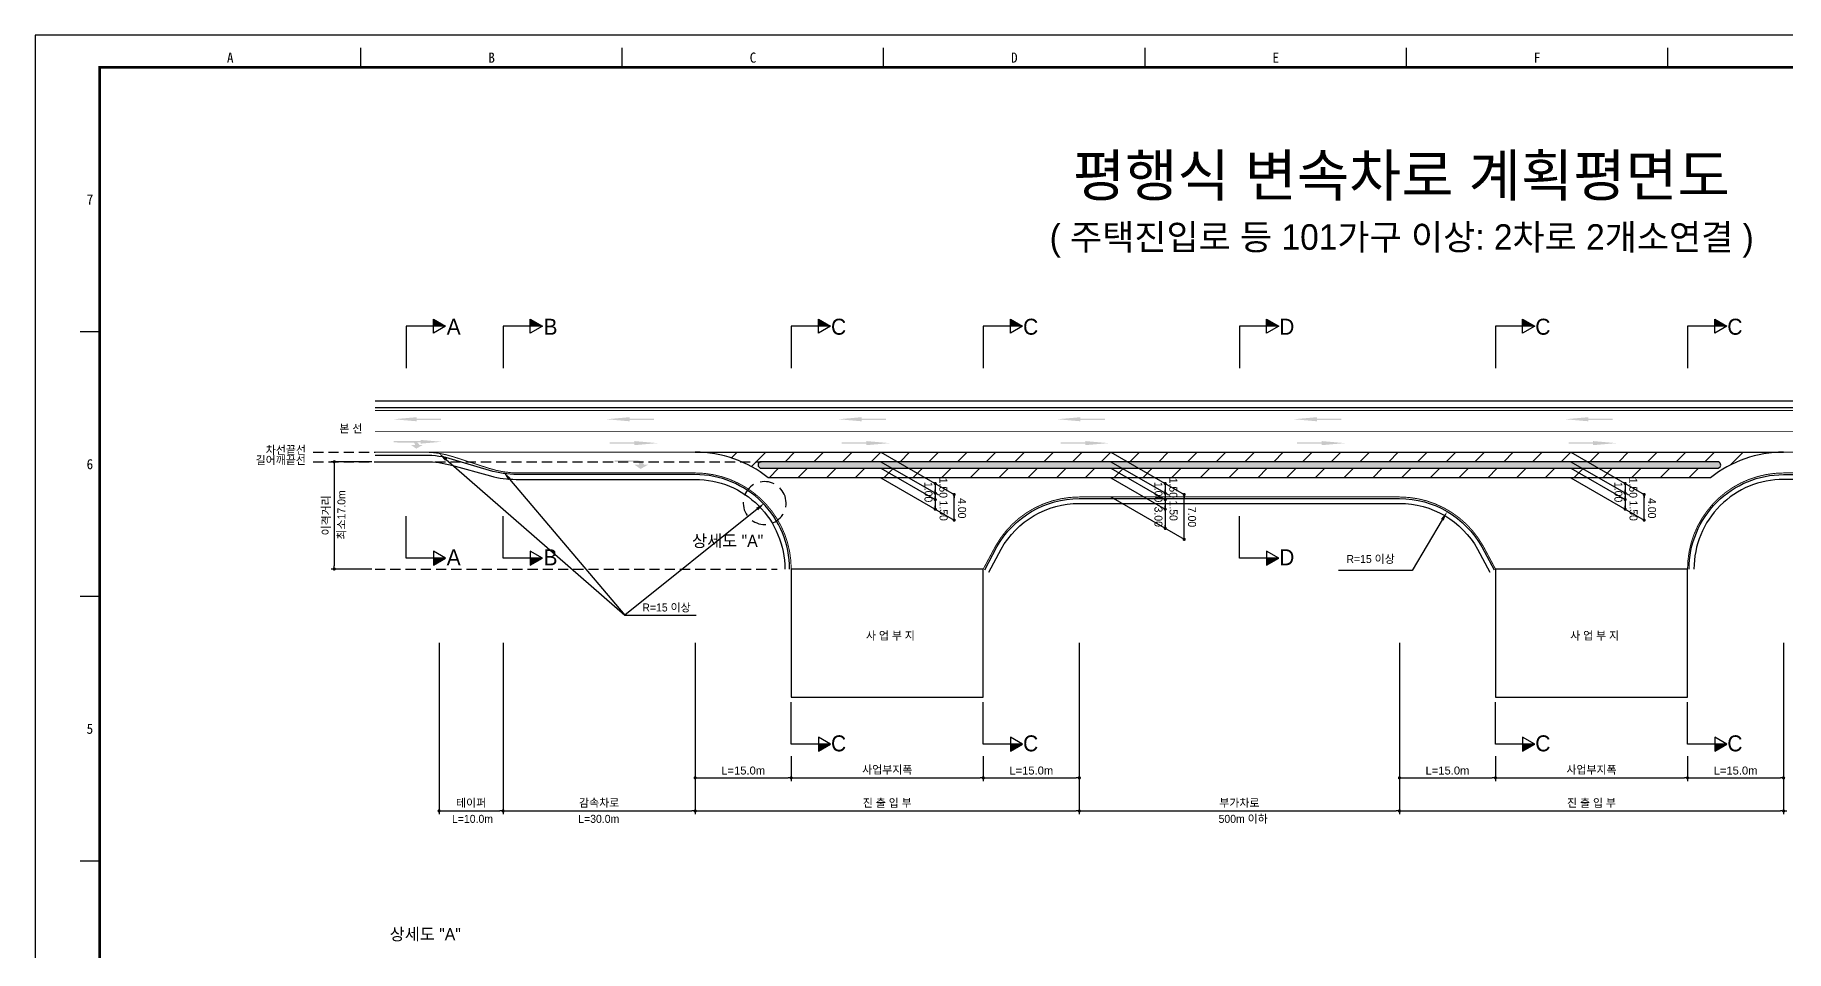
# Model space of a CAD drawing. Header units: millimetres. Extents: x 485 to 908, y 10 to 309.
# Drawn here: x 485.1 to 758.6, y 166.4 to 309.4 of the extents above; entities that cross this region are included whole.
import ezdxf
from ezdxf.enums import TextEntityAlignment as Align

# ---------------------------------------------------------------- set-up
doc = ezdxf.new("R2010")
doc.units = ezdxf.units.MM
doc.linetypes.add('HIDDEN', pattern=[9.525, 6.35, -3.175])
for name, color, linetype in [('CC-GSTR-0004', 4, 'Continuous'), ('CM-LANE-0030', 30, 'Continuous'), ('CZ-DIMT-0002', 7, 'Continuous'), ('CZ-LIN1-0007', 7, 'Continuous'), ('CZ-LIN2-0003', 3, 'Continuous'), ('CZ-LINE-0001', 7, 'Continuous'), ('CZ-TEXT-BOX0', 7, 'Continuous'), ('TITLE', 7, 'Continuous')]:
    doc.layers.add(name, color=color, linetype=linetype)
doc.styles.add('돋움', font='')
doc.styles.add('돋음체', font='')
doc.styles.get('돋움').set_extended_font_data('Dotum')
doc.styles.get('돋음체').set_extended_font_data('DotumChe')

# ---------------------------------------------------------------- blocks, each defined once
blk = doc.blocks.new('_Dot')
at = {"color": 0, "linetype": 'ByBlock', "lineweight": -2}
blk.add_line((-0.5, 0), (-1, 0), dxfattribs=at)
at = {"color": 0, "linetype": 'ByBlock', "const_width": 0.5}
blk.add_lwpolyline([(-0.25, 0, 1), (0.25, 0, 1)], format="xyb", close=True, dxfattribs=at)

msp = doc.modelspace()

# ---------------------------------------------------------------- hatches: boundary and pattern name
at = {"layer": 'CM-LANE-0030'}
h = msp.add_hatch(dxfattribs=at)
h.set_pattern_fill('ANSI31', color=256, style=0)
h.set_pattern_definition([(45, (-1975.427, 13.4492), (-2.245064, 2.245064), [])])
h.paths.add_polyline_path([(588.2, 244.27, -0.170323), (599.6, 240.27), (746.8, 240.27, -0.170323), (758.2, 244.27)])
h.paths.add_polyline_path([(747.88, 242.77, -0.750696), (748.15, 241.85, 0.001926), (748.03, 241.77), (598.37, 241.77, 0.001926), (598.25, 241.85, -0.750696), (598.52, 242.77)], flags=16)
at = {"layer": 'CZ-LIN1-0007'}
for points in [[(544.7, 249.73), (544.7, 249.52), (548.52, 249.52), (548.52, 249.3), (544.7, 249.3), (544.7, 249.09), (541.05, 249.41)], [(577.95, 249.73), (577.95, 249.52), (581.78, 249.52), (581.78, 249.3), (577.95, 249.3), (577.95, 249.09), (574.3, 249.41)], [(614.19, 249.73), (614.19, 249.52), (618.02, 249.52), (618.02, 249.3), (614.19, 249.3), (614.19, 249.09), (610.54, 249.41)], [(648.38, 249.73), (648.38, 249.52), (652.21, 249.52), (652.21, 249.3), (648.38, 249.3), (648.38, 249.09), (644.73, 249.41)], [(685.31, 249.73), (685.31, 249.52), (689.13, 249.52), (689.13, 249.3), (685.31, 249.3), (685.31, 249.09), (681.66, 249.41)], [(727.7, 249.73), (727.7, 249.52), (731.52, 249.52), (731.52, 249.3), (727.7, 249.3), (727.7, 249.09), (724.05, 249.41)], [(545.34, 246.18), (545.34, 245.99), (541.91, 245.99), (541.91, 245.79), (545.34, 245.79), (545.34, 245.6), (548.61, 245.89)], [(544.21, 246.01, -0.267976), (545.12, 245.4), (545.67, 245.4), (544.64, 244.82), (543.81, 245.39), (544.42, 245.4, 0.504994), (544.14, 245.77), (541.09, 245.78), (541.1, 246.02)], [(578.69, 246), (578.69, 245.79), (574.86, 245.79), (574.86, 245.57), (578.69, 245.57), (578.69, 245.36), (582.34, 245.68)], [(614.93, 246), (614.93, 245.79), (611.1, 245.79), (611.1, 245.57), (614.93, 245.57), (614.93, 245.36), (618.58, 245.68)], [(649.12, 246), (649.12, 245.79), (645.29, 245.79), (645.29, 245.57), (649.12, 245.57), (649.12, 245.36), (652.77, 245.68)], [(686.04, 246), (686.04, 245.79), (682.22, 245.79), (682.22, 245.57), (686.04, 245.57), (686.04, 245.36), (689.69, 245.68)], [(728.43, 246), (728.43, 245.79), (724.61, 245.79), (724.61, 245.57), (728.43, 245.57), (728.43, 245.36), (732.08, 245.68)], [(579.19, 242.99, -0.267976), (580.21, 242.3), (580.84, 242.3), (579.67, 241.65), (578.73, 242.3), (579.42, 242.3, 0.504994), (579.11, 242.72), (575.65, 242.74), (575.65, 243.01)]]:
    msp.add_hatch(color=256, dxfattribs=at).paths.add_polyline_path(points)
at = {"layer": 'CZ-LIN2-0003'}
h = msp.add_hatch(dxfattribs=at)
h.set_pattern_fill('CROSS', color=256, scale=0.075, style=0)
h.set_pattern_definition([(0, (-1975.42685, 13.4492), (0.47625, 0.47625), [0.238125, -0.714375]), (90, (-1975.3078, 13.3301), (-0.47625, 0.47625), [0.238125, -0.714375])])
h.paths.add_polyline_path([(748.03, 241.77, -0.001926), (748.15, 241.85, 0.750696), (747.88, 242.77), (598.52, 242.77, 0.750696), (598.25, 241.85, -0.001926), (598.37, 241.77)])
at = {"layer": 'CZ-LINE-0001'}
for points in [[(547.32, 265.04), (547.32, 263.94), (549.22, 263.94)], [(562.44, 265.04), (562.44, 263.94), (564.34, 263.94)], [(607.44, 265.04), (607.44, 263.94), (609.34, 263.94)], [(637.44, 265.04), (637.44, 263.94), (639.34, 263.94)], [(677.44, 265.04), (677.44, 263.94), (679.34, 263.94)], [(717.44, 265.04), (717.44, 263.94), (719.34, 263.94)], [(747.44, 265.04), (747.44, 263.94), (749.34, 263.94)], [(549.22, 227.72), (547.32, 227.72), (547.32, 226.62)], [(564.34, 227.72), (562.44, 227.72), (562.44, 226.62)], [(679.34, 227.72), (677.44, 227.72), (677.44, 226.62)], [(609.34, 198.66), (607.44, 198.66), (607.44, 197.56)], [(639.34, 198.66), (637.44, 198.66), (637.44, 197.56)], [(719.34, 198.66), (717.44, 198.66), (717.44, 197.56)], [(749.34, 198.66), (747.44, 198.66), (747.44, 197.56)]]:
    msp.add_hatch(color=256, dxfattribs=at).paths.add_polyline_path(points)

# ---------------------------------------------------------------- linework, layer by layer
at = {"color": 0, "linetype": 'ByBlock', "lineweight": -2}
for p, q in [((625.7, 239.12), (625.7, 238.87)), ((625.7, 238.12), (625.7, 238.37)), ((661.62, 239.12), (661.62, 238.87)), ((661.62, 238.12), (661.62, 238.37)), ((733.46, 239.12), (733.46, 238.87)), ((733.46, 238.12), (733.46, 238.37)), ((625.7, 237.62), (625.7, 237.37)), ((625.7, 237.12), (625.7, 237.37)), ((625.7, 235.62), (625.7, 235.87)), ((628.66, 237.41), (628.66, 237.16)), ((661.62, 237.62), (661.62, 237.37)), ((661.62, 237.12), (661.62, 237.37)), ((661.62, 235.62), (661.62, 235.87)), ((664.58, 237.41), (664.58, 237.16)), ((733.46, 237.62), (733.46, 237.37)), ((733.46, 237.12), (733.46, 237.37)), ((733.46, 235.62), (733.46, 235.87)), ((736.42, 237.41), (736.42, 237.16)), ((628.66, 233.91), (628.66, 234.16)), ((661.62, 232.62), (661.62, 232.87)), ((736.42, 233.91), (736.42, 234.16)), ((664.58, 230.91), (664.58, 231.16))]:
    msp.add_line(p, q, dxfattribs=at)
at = {"color": 0, "linetype": 'ByBlock', "const_width": 0.25}
for points in [[(625.7, 239.24, 1), (625.7, 239.49, 1)], [(625.7, 237.99, 1), (625.7, 237.74, 1)], [(625.7, 237.74, 1), (625.7, 237.99, 1)], [(661.62, 239.24, 1), (661.62, 239.49, 1)], [(661.62, 237.99, 1), (661.62, 237.74, 1)], [(661.62, 237.74, 1), (661.62, 237.99, 1)], [(733.46, 239.24, 1), (733.46, 239.49, 1)], [(733.46, 237.74, 1), (733.46, 237.99, 1)], [(733.46, 237.99, 1), (733.46, 237.74, 1)], [(625.7, 236.99, 1), (625.7, 236.74, 1)], [(625.7, 235.49, 1), (625.7, 235.24, 1)], [(628.66, 237.53, 1), (628.66, 237.78, 1)], [(661.62, 236.99, 1), (661.62, 236.74, 1)], [(661.62, 235.49, 1), (661.62, 235.24, 1)], [(664.58, 237.53, 1), (664.58, 237.78, 1)], [(733.46, 236.99, 1), (733.46, 236.74, 1)], [(733.46, 235.49, 1), (733.46, 235.24, 1)], [(736.42, 237.53, 1), (736.42, 237.78, 1)], [(628.66, 233.78, 1), (628.66, 233.53, 1)], [(661.62, 232.49, 1), (661.62, 232.24, 1)], [(736.42, 233.78, 1), (736.42, 233.53, 1)], [(664.58, 230.78, 1), (664.58, 230.53, 1)]]:
    msp.add_lwpolyline(points, format="xyb", close=True, dxfattribs=at)
at = {"layer": 'CC-GSTR-0004'}
for points in [[(538.2, 252.27), (853.2, 252.27)], [(538.2, 251.27), (853.2, 251.27)]]:
    msp.add_lwpolyline(points, dxfattribs=at)
for points in [[(602.95, 226.02, 0.414214), (588.2, 240.77), (560.4, 240.77), (560.4, 240.77, -0.072993), (556.09, 241.4), (556.09, 241.4), (550.31, 243.14), (550.31, 243.14, 0.072993), (546, 243.77), (546, 243.77), (538.2, 243.77)], [(743.45, 226.02, -0.414214), (758.2, 240.77), (822.08, 240.77), (822.08, 240.77, 0.03724), (824.31, 240.94), (842.09, 243.61), (842.09, 243.61, -0.03724), (844.32, 243.77), (844.32, 243.77), (853.2, 243.77)], [(538.2, 242.77), (546.18, 242.77, -0.067192), (550.15, 242.23), (556.25, 240.56, 0.067192), (560.22, 240.02), (588.2, 240.02, -0.414214), (602.2, 226.02)], [(853.2, 242.77), (844.23, 242.77, 0.034174), (842.18, 242.63), (824.22, 240.16, -0.034174), (822.17, 240.02), (822.17, 240.02), (758.2, 240.02, 0.414214), (744.2, 226.02)], [(633.42, 225.9), (635.34, 229.49, -0.271285), (648.2, 237.02), (698.2, 237.02, -0.271285), (711.06, 229.49), (712.98, 225.9)], [(634.08, 225.55), (635.99, 229.13, -0.27114), (648.2, 236.27), (698.2, 236.27, -0.27114), (710.41, 229.13), (712.32, 225.55)]]:
    msp.add_lwpolyline(points, format="xyb", dxfattribs=at)
at = {"layer": 'CM-LANE-0030'}
for p, q in [((588.2, 244.27), (758.2, 244.27)), ((746.8, 240.27), (599.6, 240.27))]:
    msp.add_line(p, q, dxfattribs=at)
at = {"layer": 'CM-LANE-0030', "const_width": 0.15}
msp.add_lwpolyline([(538.2, 247.52), (853.2, 247.52)], dxfattribs=at)
at = {"layer": 'CM-LANE-0030', "color": 30}
for centre, start, end in [((588.2, 226.02), 51.3359, 90), ((758.2, 226.02), 90, 128.6641)]:
    msp.add_arc(centre, 18.25, start, end, dxfattribs=at)
at = {"layer": 'CZ-LIN1-0007', "const_width": 0.15}
for points in [[(538.2, 250.77), (853.2, 250.77)], [(567.01, 244.27), (588.2, 244.27)], [(758.2, 244.27), (801.31, 244.27)]]:
    msp.add_lwpolyline(points, dxfattribs=at)
for points in [[(538.2, 244.27), (545.82, 244.27), (545.82, 244.27, -0.07872), (550.46, 243.54), (550.46, 243.54), (555.94, 241.76, 0.07872), (560.58, 241.02), (588.2, 241.02, -0.414214), (603.2, 226.02)], [(853.2, 244.27), (844.41, 244.27), (844.41, 244.27, 0.040295), (842, 244.08), (842, 244.08), (824.4, 241.22, -0.040295), (821.99, 241.02), (758.2, 241.02, 0.414214), (743.2, 226.02)], [(633.2, 226.02), (635.12, 229.61, -0.27133), (648.2, 237.27), (698.2, 237.27, -0.27133), (711.28, 229.61), (713.2, 226.02)]]:
    msp.add_lwpolyline(points, format="xyb", dxfattribs=at)
at = {"layer": 'CZ-LIN1-0007', "linetype": 'HIDDEN', "const_width": 0.15}
msp.add_lwpolyline([(545.82, 244.27), (567.01, 244.27)], dxfattribs=at)
at = {"layer": 'CZ-LIN2-0003'}
msp.add_lwpolyline([(598.37, 241.77), (748.03, 241.77, -0.001926), (748.15, 241.85, 0.750696), (747.88, 242.77), (598.52, 242.77, 0.750696), (598.25, 241.85, -0.001926)], format="xyb", close=True, dxfattribs=at)
for points in [[(633.2, 226.02), (603.2, 226.02), (603.2, 206.02), (633.2, 206.02)], [(743.2, 226.02), (713.2, 226.02), (713.2, 206.02), (743.2, 206.02)]]:
    msp.add_lwpolyline(points, close=True, dxfattribs=at)
at = {"layer": 'CZ-LINE-0001'}
for p, q in [((549.22, 263.94), (543.08, 263.94)), ((543.08, 263.94), (543.08, 257.4)), ((547.32, 262.84), (547.32, 265.04)), ((547.32, 265.04), (549.22, 263.94)), ((549.22, 263.94), (547.32, 262.84)), ((564.34, 263.94), (558.2, 263.94)), ((558.2, 263.94), (558.2, 257.4)), ((562.44, 262.84), (562.44, 265.04)), ((562.44, 265.04), (564.34, 263.94)), ((564.34, 263.94), (562.44, 262.84)), ((609.34, 263.94), (603.2, 263.94)), ((603.2, 263.94), (603.2, 257.4)), ((607.44, 262.84), (607.44, 265.04)), ((607.44, 265.04), (609.34, 263.94)), ((609.34, 263.94), (607.44, 262.84)), ((639.34, 263.94), (633.2, 263.94)), ((633.2, 263.94), (633.2, 257.4)), ((637.44, 262.84), (637.44, 265.04)), ((637.44, 265.04), (639.34, 263.94)), ((639.34, 263.94), (637.44, 262.84)), ((679.34, 263.94), (673.2, 263.94)), ((673.2, 263.94), (673.2, 257.4)), ((677.44, 262.84), (677.44, 265.04)), ((677.44, 265.04), (679.34, 263.94)), ((679.34, 263.94), (677.44, 262.84)), ((719.34, 263.94), (713.2, 263.94)), ((713.2, 263.94), (713.2, 257.4)), ((717.44, 262.84), (717.44, 265.04)), ((717.44, 265.04), (719.34, 263.94)), ((719.34, 263.94), (717.44, 262.84)), ((749.34, 263.94), (743.2, 263.94)), ((743.2, 263.94), (743.2, 257.4)), ((747.44, 262.84), (747.44, 265.04)), ((747.44, 265.04), (749.34, 263.94)), ((749.34, 263.94), (747.44, 262.84)), ((617.2, 244.27), (628.66, 237.66)), ((653.12, 244.27), (664.58, 237.66)), ((724.97, 244.27), (736.42, 237.66)), ((537.7, 242.77), (531.32, 242.77)), ((531.82, 242.27), (531.82, 226.52)), ((617.2, 242.77), (626.2, 237.58)), ((617.2, 241.77), (625.7, 236.87)), ((653.12, 242.77), (662.12, 237.58)), ((653.12, 241.77), (661.62, 236.87)), ((724.97, 242.77), (733.96, 237.58)), ((724.97, 241.77), (733.46, 236.87)), ((617.2, 240.27), (628.66, 233.66)), ((625.7, 238.87), (625.7, 235.37)), ((653.12, 240.27), (661.62, 235.37)), ((661.62, 238.87), (661.62, 232.37)), ((724.97, 240.27), (736.42, 233.66)), ((733.46, 238.87), (733.46, 235.37)), ((628.66, 233.66), (628.66, 237.66)), ((653.12, 237.27), (664.58, 230.66)), ((664.58, 230.66), (664.58, 237.66)), ((736.42, 233.66), (736.42, 237.66)), ((543.08, 227.72), (543.08, 234.26)), ((558.2, 227.72), (558.2, 234.26)), ((673.2, 227.72), (673.2, 234.26)), ((549.22, 227.72), (543.08, 227.72)), ((549.22, 227.72), (547.32, 228.82)), ((547.32, 228.82), (547.32, 226.62)), ((547.32, 226.62), (549.22, 227.72)), ((564.34, 227.72), (558.2, 227.72)), ((564.34, 227.72), (562.44, 228.82)), ((562.44, 228.82), (562.44, 226.62)), ((562.44, 226.62), (564.34, 227.72)), ((679.34, 227.72), (673.2, 227.72)), ((679.34, 227.72), (677.44, 228.82)), ((677.44, 228.82), (677.44, 226.62)), ((677.44, 226.62), (679.34, 227.72)), ((537.7, 226.02), (531.32, 226.02)), ((577.22, 218.81), (588.35, 218.81)), ((548.2, 214.5), (548.2, 187.73)), ((558.2, 214.5), (558.2, 187.73)), ((558.2, 214.5), (558.2, 187.73)), ((588.2, 214.5), (588.2, 187.73)), ((648.2, 214.5), (648.2, 187.73)), ((698.2, 214.5), (698.2, 187.73)), ((758.2, 214.5), (758.2, 187.73)), ((603.2, 198.66), (603.2, 205.2)), ((633.2, 198.66), (633.2, 205.2)), ((713.2, 198.66), (713.2, 205.2)), ((743.2, 198.66), (743.2, 205.2)), ((609.34, 198.66), (607.44, 199.75)), ((607.44, 199.75), (607.44, 197.56)), ((639.34, 198.66), (637.44, 199.75)), ((637.44, 199.75), (637.44, 197.56)), ((719.34, 198.66), (717.44, 199.75)), ((717.44, 199.75), (717.44, 197.56)), ((749.34, 198.66), (747.44, 199.75)), ((747.44, 199.75), (747.44, 197.56)), ((609.34, 198.66), (603.2, 198.66)), ((607.44, 197.56), (609.34, 198.66)), ((639.34, 198.66), (633.2, 198.66)), ((637.44, 197.56), (639.34, 198.66)), ((719.34, 198.66), (713.2, 198.66)), ((717.44, 197.56), (719.34, 198.66)), ((749.34, 198.66), (743.2, 198.66)), ((747.44, 197.56), (749.34, 198.66)), ((588.2, 196.78), (588.2, 187.73)), ((588.2, 196.78), (588.2, 192.9)), ((603.2, 196.78), (603.2, 192.9)), ((603.2, 196.78), (603.2, 192.9)), ((633.2, 196.78), (633.2, 192.9)), ((633.2, 196.78), (633.2, 192.9)), ((648.2, 196.78), (648.2, 187.73)), ((648.2, 196.78), (648.2, 192.9)), ((698.2, 196.78), (698.2, 187.73)), ((698.2, 196.78), (698.2, 192.9)), ((713.2, 196.78), (713.2, 192.9)), ((713.2, 196.78), (713.2, 192.9)), ((743.2, 196.78), (743.2, 192.9)), ((743.2, 196.78), (743.2, 192.9)), ((758.2, 196.78), (758.2, 187.73)), ((758.2, 196.78), (758.2, 192.9)), ((588.7, 193.4), (602.7, 193.4)), ((603.7, 193.4), (632.7, 193.4)), ((633.7, 193.4), (647.7, 193.4)), ((698.7, 193.4), (712.7, 193.4)), ((713.7, 193.4), (742.7, 193.4)), ((743.7, 193.4), (757.7, 193.4)), ((548.7, 188.23), (557.7, 188.23)), ((558.7, 188.23), (587.7, 188.23)), ((588.7, 188.23), (647.7, 188.23)), ((648.7, 188.23), (697.7, 188.23)), ((698.7, 188.23), (757.7, 188.23))]:
    msp.add_line(p, q, dxfattribs=at)
at = {"layer": 'CZ-LINE-0001', "linetype": 'HIDDEN', "ltscale": 0.25}
for p, q in [((528.54, 244.27), (538.2, 244.27)), ((528.54, 242.77), (598.52, 242.77)), ((538.2, 226.02), (601.03, 226.02))]:
    msp.add_line(p, q, dxfattribs=at)
at = {"layer": 'CZ-LINE-0001', "linetype": 'HIDDEN', "ltscale": 0.35}
msp.add_line((602.37, 236.72), (602.37, 236.72), dxfattribs=at)
at = {"layer": 'CZ-LINE-0001'}
for points in [[(549.3, 243.1), (577.22, 218.81)], [(559.2, 240.06), (577.22, 218.81)], [(597.88, 235.38), (577.22, 218.81)], [(704.89, 233.71), (700.18, 225.81), (688.7, 225.81)]]:
    msp.add_lwpolyline(points, dxfattribs=at)
at = {"layer": 'CZ-LINE-0001', "linetype": 'HIDDEN', "ltscale": 0.35}
msp.add_arc((599.05, 236.32), 3.35, 6.7667, 6.749, dxfattribs=at)
at = {"layer": 'CZ-LINE-0001'}
for points in [[(549.14, 242.91), (548.17, 244.09), (549.47, 243.29)], [(559.01, 239.9), (558.23, 241.21), (559.39, 240.22)], [(597.72, 235.58), (599.05, 236.32), (598.03, 235.19)], [(704.68, 233.84), (705.66, 235), (705.11, 233.58)]]:
    msp.add_solid(points, dxfattribs=at)
at = {"layer": 'TITLE', "color": 7, "linetype": 'Continuous'}
for p, q in [((535.99, 304.38), (535.99, 307.4)), ((576.82, 304.38), (576.82, 307.4)), ((617.64, 304.38), (617.64, 307.4)), ((658.47, 304.38), (658.47, 307.4)), ((699.29, 304.38), (699.29, 307.4)), ((740.12, 304.38), (740.12, 307.4)), ((495.17, 263.05), (492.14, 263.05)), ((495.17, 221.72), (492.14, 221.72)), ((495.17, 180.39), (492.14, 180.39))]:
    msp.add_line(p, q, dxfattribs=at)
at = {"layer": 'TITLE'}
msp.add_lwpolyline([(485.09, 10.04), (908.45, 10.04), (908.45, 309.42), (485.09, 309.42)], close=True, dxfattribs=at)
at = {"layer": 'TITLE', "linetype": 'Continuous', "const_width": 0.403}
msp.add_lwpolyline([(495.17, 15.08), (495.17, 304.38), (903.41, 304.38), (903.41, 15.08)], close=True, dxfattribs=at)

# ---------------------------------------------------------------- block references
at = {"layer": 'CZ-LINE-0001', "xscale": 0.5, "yscale": 0.5, "zscale": 0.5}
for p, rotation in [((531.82, 242.77), 90), ((531.82, 226.02), 270), ((588.2, 193.4), 180), ((603.2, 193.4), 180), ((633.2, 193.4), 180), ((698.2, 193.4), 180), ((713.2, 193.4), 180), ((743.2, 193.4), 180), ((548.2, 188.23), 180), ((558.2, 188.23), 180), ((588.2, 188.23), 180), ((648.2, 188.23), 180), ((698.2, 188.23), 180), ((758.2, 188.23), 180)]:
    msp.add_blockref('_Dot', p, dxfattribs=dict(at, rotation=rotation))
for p in [(603.2, 193.4), (633.2, 193.4), (648.2, 193.4), (713.2, 193.4), (743.2, 193.4), (758.2, 193.4), (558.2, 188.23), (588.2, 188.23), (648.2, 188.23), (698.2, 188.23), (758.2, 188.23)]:
    msp.add_blockref('_Dot', p, dxfattribs=at)

# ---------------------------------------------------------------- texts
at = {"layer": 'CZ-DIMT-0002', "style": '돋움'}
for s, height, p in [('A', 2.5, (550.48, 263.86)), ('B', 2.5, (565.6, 263.86)), ('C', 2.5, (610.6, 263.86)), ('C', 2.5, (640.6, 263.86)), ('D', 2.5, (680.6, 263.86)), ('C', 2.5, (720.6, 263.86)), ('C', 2.5, (750.6, 263.86)), ('본 선', 1.25, (534.42, 247.96)), ('길어깨끝선', 1.25, (523.47, 243.01)), ('차선끝선', 1.25, (524.27, 244.61)), ('상세도 "A"', 1.875, (593.27, 230.42)), ('A', 2.5, (550.48, 227.85)), ('B', 2.5, (565.6, 227.85)), ('D', 2.5, (680.6, 227.85)), ('R=15 이상', 1.25, (693.69, 227.58)), ('R=15 이상', 1.25, (583.72, 220.01)), ('사 업 부 지', 1.25, (618.69, 215.61)), ('사 업 부 지', 1.25, (728.69, 215.61)), ('C', 2.5, (610.6, 198.79)), ('C', 2.5, (640.6, 198.79)), ('C', 2.5, (720.6, 198.79)), ('C', 2.5, (750.6, 198.79)), ('L=10.0m', 1.25, (553.42, 187)), ('L=30.0m', 1.25, (573.14, 187)), ('500m 이하', 1.25, (673.79, 187))]:
    msp.add_text(s, height=height, dxfattribs=at).set_placement(p, align=Align.MIDDLE_CENTER)
msp.add_text('최소17.0m', height=1.25, rotation=90, dxfattribs=at).set_placement((533.57, 230.63))
at = {"layer": 'CZ-DIMT-0002', "char_height": 1.25, "attachment_point": 5, "rotation": 270, "style": '돋움'}
for s, insert in [('1.00', (624.63, 238.03)), ('1.50', (626.95, 238.7)), ('1.00', (660.55, 238.03)), ('1.50', (662.87, 238.7)), ('1.00', (732.39, 238.03)), ('1.50', (734.71, 238.7)), ('1.50', (626.99, 235.13)), ('4.00', (629.88, 235.51)), ('3.00', (660.55, 234.18)), ('1.50', (662.91, 235.13)), ('7.00', (665.8, 234.14)), ('1.50', (734.75, 235.13)), ('4.00', (737.64, 235.51))]:
    msp.add_mtext(s, dxfattribs=dict(at, insert=insert))
at = {"layer": 'CZ-LINE-0001', "insert": (530.62, 234.4), "char_height": 1.25, "attachment_point": 5, "rotation": 90, "style": '돋움'}
msp.add_mtext('\\A1;이격거리', dxfattribs=at)
at = {"layer": 'CZ-LINE-0001', "char_height": 1.25, "attachment_point": 5, "style": '돋움'}
for s, insert in [('\\A1;{\\fArial|b0|i0|c0|p32;L=15.0m}', (595.7, 194.54)), ('\\A1;사업부지폭', (618.2, 194.6)), ('\\A1;{\\fArial|b0|i0|c0|p32;L=15.0m}', (640.7, 194.54)), ('\\A1;{\\fArial|b0|i0|c0|p32;L=15.0m}', (705.7, 194.54)), ('\\A1;사업부지폭', (728.2, 194.6)), ('\\A1;{\\fArial|b0|i0|c0|p32;L=15.0m}', (750.7, 194.54)), ('\\A1;테이퍼', (553.2, 189.42)), ('\\A1;감속차로', (573.2, 189.43)), ('\\A1;진 출 입 부', (618.2, 189.42)), ('\\A1;부가차로', (673.2, 189.42)), ('\\A1;진 출 입 부', (728.2, 189.42))]:
    msp.add_mtext(s, dxfattribs=dict(at, insert=insert))
at = {"layer": 'CZ-TEXT-BOX0', "style": '돋움'}
msp.add_text('상세도 "A"', height=1.875, dxfattribs=at).set_placement((546.04, 168.99), align=Align.MIDDLE_CENTER)
at = {"layer": 'TITLE', "color": 3, "linetype": 'Continuous', "style": '돋음체'}
for s, p in [('A', (515.58, 305.89)), ('B', (556.4, 305.89)), ('C', (597.23, 305.89)), ('D', (638.05, 305.89)), ('E', (678.88, 305.89)), ('F', (719.7, 305.89)), ('7', (493.66, 283.72)), ('6', (493.66, 242.39)), ('5', (493.66, 201.06))]:
    msp.add_text(s, height=1.59, dxfattribs=at).set_placement(p, align=Align.MIDDLE)
at = {"layer": 'TITLE', "style": '돋움'}
for s, height, p in [('평행식 변속차로 계획평면도', 6.5, (698.5, 287.5)), ('( 주택진입로 등 101가구 이상: 2차로 2개소연결 )', 4, (698.55, 277.87))]:
    msp.add_text(s, height=height, dxfattribs=at).set_placement(p, align=Align.MIDDLE_CENTER)

doc.saveas('drawing.dxf')
